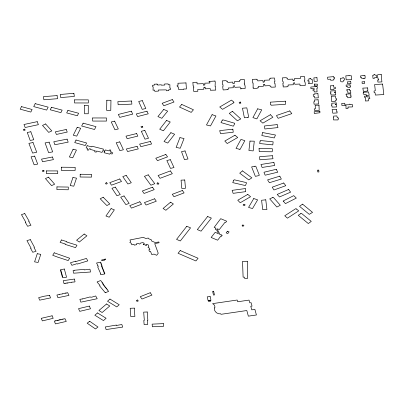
<?xml version="1.0" encoding="UTF-8"?>
<svg xmlns="http://www.w3.org/2000/svg" width="404" height="404" viewBox="0 0 404 404"><rect width="100%" height="100%" fill="white"/><g stroke="black" fill="none" stroke-linecap="round" stroke-linejoin="round"><path stroke-width="0.61" d="M74.553 99.864L74.543 102.954L88.314 102.97L88.319 99.874L74.553 99.864M92.678 117.958L92.673 121.059L106.494 121.069L106.499 117.973L92.678 117.958M46.384 170.912L46.374 173.563L57.716 173.594L57.727 170.937L46.384 170.912M84.618 105.368L84.562 113.756L88.244 113.771L88.299 105.378L84.618 105.368M61.327 167.216L61.282 170.362L75.139 170.473L75.184 167.332L61.327 167.216M80.189 174.255L80.143 177.008L91.562 177.119L91.612 174.371L80.189 174.255M106.818 100.248L106.626 110.373L110.777 110.418L110.969 100.288L106.818 100.248M259.045 148.586L259.262 151.641L272.155 151.778L272.316 151.157L272.362 148.728L259.045 148.586M56.964 186.895L56.893 189.607L68.236 189.774L68.306 187.062L56.964 186.895M314.443 84.067L314.327 85.825L317.322 85.936L317.443 84.178L314.443 84.067M241.526 88.698L240.622 88.93L240.102 87.052L234.785 87.32L234.613 85.739L234.002 85.774L233.138 86.082L233.315 87.724L228.225 87.991L228.366 89.284L227.2 89.35L227.24 89.698L223.159 89.941L222.776 87.633L222.806 86.32L223.119 86.259L222.922 84.466L222.629 84.487L222.311 83.143L222.276 80.881L226.27 80.643L226.341 81.28L227.583 81.204L227.71 82.396L232.765 82.088L232.941 83.684L233.542 83.648L234.426 83.34L234.249 81.734L239.597 81.457L239.476 80.325L240.385 80.275L240.324 79.689L244.289 79.457L244.703 81.664L244.657 83.118L244.228 83.143L244.42 84.906L244.824 84.885L245.127 86.219L245.183 88.481L241.526 88.698M249.99 141.087L248.92 150.495L253.177 150.914L254.283 141.193L249.99 141.087M247.773 117.312L244.405 117.801L242.466 108.216L246.814 107.848L248.707 117.21L247.773 117.312M260.11 141.112L259.646 143.531L272.786 144.89L273.16 141.839L260.454 140.526L260.11 141.112M214.413 307.959C213.676 311.413 217.483 314.433 220.766 313.792L220.912 314.322L246.819 310.53L248.349 316.155L256.414 314.974L254.894 309.393L251.758 309.853L250.783 306.272L252.035 306.091L251.106 302.672L249.808 302.864L249.056 300.101L237.663 301.768L237.188 300.026L212.645 303.621L214.463 305.202L215.009 307.191L214.413 307.959M239.168 149.172L236.032 148.409L240.966 139.375L244.844 140.668L240.057 149.435L239.168 149.172M37.254 253.722L34.593 261.853L38.102 262.469L40.764 254.343L37.254 253.722M72.947 177.507L70.22 185.557L73.781 186.204L76.502 178.154L72.947 177.507M262.671 132.552L261.812 135.552L274.266 137.946L275.462 135.012L262.671 132.552M179.931 137.648L176.144 147.399L180.24 148.253L184.032 138.506L179.931 137.648M233.729 180.305L232.729 182.623L245.435 185.572L246.43 183.264L246.45 182.623L234.184 179.775L233.729 180.305M146.228 245.314L143.157 244.238L143.617 244.208L144.304 243.274L142.819 242.602L140.572 243.046L139.728 244.112L138.395 243.481L136.305 243.89L136.597 244.683L134.274 245.142L133.992 244.359L131.795 244.794L131.214 243.203L129.82 242.572L130.593 241.627L129.982 239.961L143.274 237.345L145.854 238.506L148.233 238.037L148.46 238.653L150.253 239.39L150.944 239.254L151.581 240.986L155.449 242.617L158.822 241.951L159.11 242.743L154.712 243.607L158.237 253.247L156.702 255.298L154 254.091L151.697 254.545L150.53 251.349L149.475 251.556L148.849 249.849L149.899 249.647L149.349 248.132L148.016 247.551L148.818 246.511L148.223 244.88L146.551 244.289L145.844 245.172L146.228 245.314M87.153 145.718L86.123 147.915L87.542 148.268L87.153 149.94L88.309 150.227L89.446 148.722L90.658 149.031L90.445 149.48L95.152 150.667L94.627 151.783L96.177 152.177L96.713 151.04L102.015 152.379L102.672 150.98L103.52 150.712L102.995 150.187L103.49 149.121L92.021 146.228L91.718 146.874L87.153 145.718M104.449 150.924L104.121 151.611L104.555 151.722L104.081 152.717L109.797 154.177L110.186 153.363L111.979 154.05L112.782 152.828L110.681 152.293L111.115 151.374L110.322 151.172L110.822 150.116L109.737 149.839L109.226 150.914L105.358 149.924L104.838 151.02L104.449 150.924M73.099 149.202L69.382 156.964L72.735 157.833L76.452 150.066L73.099 149.202M157.424 182.881L156.934 183.896L158.403 184.274L158.893 183.259L157.424 182.881M67.922 110.398L66.68 112.908L77.356 115.761L78.603 113.251L67.922 110.398M35.193 103.651L33.719 106.605L46.682 110.085L48.152 107.131L35.193 103.651M51.48 107.267L50.227 109.782L60.903 112.645L62.155 110.13L51.48 107.267M77.194 127.336L73.275 135.209L76.745 136.138L80.664 128.265L77.194 127.336M21.488 106.626L20.2 109.181L30.82 112.065L32.108 109.504L21.488 106.626M83.108 123.154L81.669 126.008L94.526 129.497L95.965 126.644L83.108 123.154M76.038 140.037L74.715 142.582L85.294 145.531L86.613 142.986L76.038 140.037M257.671 108.822L252.919 117.615L256.848 118.892L261.736 109.848L257.671 108.822M222.215 120.331L220.993 122.589L233.381 126.205L234.593 123.962L234.764 123.281L222.735 119.766L222.215 120.331M212.105 114.66L206.469 124.957L210.489 125.947L215.943 115.983L212.105 114.66M61.494 239.956L60.105 242.36L65.302 243.981L65.079 244.364L75.558 247.632L76.967 245.203L66.65 241.981L66.852 241.627L61.494 239.956M253.773 198.516L248.551 207.404L252.52 208.55L257.616 199.869L253.773 198.516M54.217 252.818L52.722 255.283L57.807 257.181L68.22 260.58L69.65 258.232L54.217 252.818M111.095 208.605L105.954 216.009L109.226 217.231L114.367 209.828L111.095 208.605M242.42 225.134L242.117 225.543L242.329 226.028L242.966 226.28L243.915 225.674L243.087 224.957L242.42 225.134M227.437 231.219L226.174 232.886L227.806 233.552L229.068 231.886L227.437 231.219M166.549 120.442L159.706 129.235L163.408 130.79L170.256 121.998L166.549 120.442M170.897 132.689L164.034 141.496L167.751 143.056L174.614 134.249L170.897 132.689M186.784 226.27L176.553 239.39L180.315 240.971L190.552 227.851L186.784 226.27M221.66 235.052L222.21 235.396L221.442 236.37L220.826 236.108L217.625 240.198L211.151 237.466L215.17 232.335L218.099 233.573L218.332 233.275L216.514 229.775L215.216 229.23L216.024 228.199L214.14 227.407L220.7 218.685L226.674 221.205L225.639 222.528L225.023 222.266L219.291 229.578L217.504 228.826L217.211 229.199L219.448 233.355L218.993 233.931L221.66 235.052M207.636 216.499L197.334 229.593L201.061 231.174L211.368 218.079L207.636 216.499M180.214 250.556L178.053 253.263L195.91 260.959L198.076 258.252L180.214 250.556M163.756 109.413L157.924 116.589L161.837 118.306L167.675 111.13L163.756 109.413M338.269 118.907L337.951 119.932L333.497 119.917L333.27 117.791L333.765 117.761L333.593 116.1L336.86 115.913L337.279 117.685L338.133 117.64L338.269 118.907M181.755 104.424L179.522 107.05L191.213 112.388L193.44 109.762L181.755 104.424M233.628 102.02L234.027 102.626L222.569 109.332L219.736 106.999L231.537 100.091L233.628 102.02M243.981 204.207L243.102 205.04L244.299 205.717L245.178 204.884L243.981 204.207M109.979 299.071L107.514 301.233L116.761 306.909L119.225 304.747L109.979 299.071M97.5 312.933L94.849 315.236L103.459 320.574L106.111 318.271L97.5 312.933M296.531 209.05L295.773 208.661L284.754 215.771L287.406 218.175L298.723 210.878L296.531 209.05M106.56 303.975L98.919 310.484L102.136 312.514L109.777 306.005L106.56 303.975M170.584 202.182L163.075 208.474L165.872 210.272L173.382 203.98L170.584 202.182M84.183 234.027L76.593 240.239L79.325 242.036L86.916 235.82L84.183 234.027M89.673 321.261L87.178 323.2L95.485 328.957L97.98 327.023L89.673 321.261M363.509 92.748L363.166 93.001L363.231 93.652L363.686 94.354L366.201 94.486L366.302 95.475L369.19 95.319L368.579 91.96L363.454 92.243L363.509 92.748M348.086 108.004L347.43 108.484L345.996 108.54L346.006 105.388L341.91 105.54L341.759 103.363L344.758 103.252L344.87 104.878L349.213 104.717L349.344 104.202L349.95 104.181L350.293 104.692L352.561 104.681L352.702 106.666L352.227 106.959L348.016 106.994L348.086 108.004M283.684 201.546L285.421 203.621L296.304 198.106L293.743 195.637L283.164 200.995L283.684 201.546M242.496 170.872L239.718 173.19L248.733 179.886L251.869 177.836L242.496 170.872M336.386 99.364L336.077 99.581L336.163 100.576L335.189 100.621L335.269 101.535L331.745 101.692L331.29 96.238L335.391 96.056L335.567 98.172L336.3 98.364L336.386 99.364M346.339 94.087L345.9 94.395L346.349 94.975L346.516 96.551L347.576 96.49L347.708 97.758L350.914 97.576L350.793 96.384L351.182 96.364L351.116 95.728L350.712 95.748L350.813 93.839L346.339 94.087M300.758 213.655L298.248 215.302L308.313 223.553L311.262 221.397L301.46 213.363L300.758 213.655M302.561 204.146L299.521 206.313L309.272 214.337L312.544 212.368L302.561 204.146M105.156 292.572L99.525 285.785L100.005 285.416L97.106 282.088L97.258 281.835L100.702 280.533L102.071 282.214L101.929 282.532L102.212 282.411L102.803 283.159L102.485 283.295L103.485 284.042L102.828 284.32L103.333 284.386L103.944 285.163L103.616 285.3L104.015 285.315L104.58 286.032L104.308 286.148L105.298 286.946L105.01 287.067L105.949 287.81L105.656 287.936L106.131 288.037L106.696 288.749L106.403 288.875L106.878 288.981L107.373 289.607L107.1 289.724L108.691 291.319L105.323 292.784L105.156 292.572M232.441 111.337L229.275 113.388L237.385 120.796L240.759 118.938L232.441 111.337M270.402 114.711L260.055 120.781L262.853 123.134L272.897 117.241L270.402 114.711M247.773 194.38L237.764 200.243L240.234 202.757L250.561 196.708L247.773 194.38M234.946 135.219L224.806 141.047L227.235 143.536L237.724 137.512L234.946 135.219M343.077 77.669L342.112 78.204L340.441 78.265L340.658 81.482L342.173 81.987L343.37 81.355L343.314 80.527L344.617 79.866L344.536 78.709L343.077 77.669M103.166 197.213L100.197 198.783L106.868 205.56L109.832 203.985L103.166 197.213M45.586 123.947L42.506 125.422L48.712 132.386L51.793 130.906L45.586 123.947M272.523 197.571L269.721 198.894L276.876 207.035L280.305 205.267L273.306 197.303L272.523 197.571M48.536 177.149L45.45 178.588L51.56 185.638L54.646 184.194L48.536 177.149M82.648 298.904L79.871 299.319L80.825 302.162L97.197 298.728L95.698 295.96L91.865 297.142L90.642 297.223L90.218 296.895L82.648 298.904M288.618 189.476L277.205 194.425L279.497 196.965L290.612 192.153L288.618 189.476M148.207 174.831L144.435 176.341L150.889 185.224L154.767 183.679L148.207 174.831M150.207 292.738L140.244 296.677L141.971 299.031L151.934 295.092L150.207 292.738M106.671 182.729L105.439 183.214L106.106 184.128L107.338 183.643L106.671 182.729M49.576 295.364L44.263 296.208L38.668 297.637L39.642 300.167L50.556 297.899L49.576 295.364M52.086 315.797L41.233 318.332L42.375 320.902L53.202 318.312L52.086 315.797M139.845 201.783L129.74 205.651L131.487 208.111L141.597 204.242L139.845 201.783M97.899 265.595L96.546 263.029L100.611 262.125L100.965 262.964L100.601 263.044L101.02 263.186L101.318 263.898L100.995 263.974L101.747 264.928L101.399 265.004L102.167 265.948L101.379 266.125L101.879 266.231L102.207 267.019L101.788 267.115L102.237 267.18L102.611 268.079L102.217 268.17L102.672 268.271L103.025 269.114L102.636 269.2L103.076 269.296L103.399 270.079L103.035 270.16L103.49 270.286L103.833 271.109L103.434 271.2L103.909 271.352L104.227 272.104L103.838 272.19L104.606 273.038L104.181 273.134L104.646 273.18L104.873 273.715L104.585 274.013L100.793 274.675L100.475 273.912L100.742 273.851L97.753 267.094L98.344 266.756L97.758 265.938L97.899 265.595M182.386 190.481L172.276 194.309L173.972 196.723L184.083 192.895L182.386 190.481M165.847 154.449L155.782 158.237L157.469 160.651L167.534 156.858L165.847 154.449M152.485 187.188L142.349 191.011L144.071 193.466L154.207 189.643L152.485 187.188M170.387 170.917L158.095 175.518L160.029 178.305L172.321 173.705L170.387 170.917M126.164 175.361L122.781 176.624L127.901 183.997L131.285 182.734L126.164 175.361M124.018 195.945L120.71 197.177L125.871 204.616L129.179 203.379L124.018 195.945M154.611 198.793L144.43 202.586L146.112 205.02L156.292 201.227L154.611 198.793M172.286 99.551L162.15 103.313L163.852 105.782L173.988 102.025L172.286 99.551M119.781 178.977L109.772 182.674L111.494 185.184L121.503 181.487L119.781 178.977M283.744 182.997L272.22 187.183L273.932 189.996L285.795 185.689L283.744 182.997M137.643 300.01L136.345 300.48L136.986 301.429L138.284 300.96L137.643 300.01M115.281 187.097L111.964 188.289L116.948 195.748L120.266 194.551L115.281 187.097M289.784 110.933L276.553 115.468L276.715 116.079L278.144 118.322L291.819 113.635L289.784 110.933M24.765 213.58L21.447 214.605L25.841 222.276L25.381 222.417L27.598 226.285L30.941 225.255L28.735 221.402L29.169 221.266L24.765 213.58M279.821 176.149L267.589 179.901L269.377 182.714L281.325 179.048L279.821 176.149M75.735 261.196L70.478 262.736L71.887 265.327L77.093 263.645L77.326 264.075L87.804 260.888L86.471 258.429L75.907 261.514L75.735 261.196M30.315 239.628L26.942 240.612L31.098 248.268L30.638 248.404L32.734 252.273L36.052 251.303L34.007 247.536L34.522 247.384L30.315 239.628M142.344 126.255L140.991 126.609L141.471 127.598L142.824 127.245L142.344 126.255M146.965 111.196L136.315 113.943L137.567 116.564L148.223 113.822L146.965 111.196M114.615 121.129L111.257 121.983L114.943 129.79L118.296 128.937L114.615 121.129M170.321 159.671L166.837 160.545L170.508 168.412L173.998 167.534L170.321 159.671M131.315 111.176L118.337 114.428L119.715 117.387L132.694 114.135L131.315 111.176M144.829 130.406L141.314 131.29L144.986 139.163L148.5 138.279L144.829 130.406M119.746 141.885L116.195 142.769L119.831 150.636L123.387 149.753L119.746 141.885M150.399 141.445L139.648 144.112L140.824 146.662L151.576 143.996L150.399 141.445M137.087 146.339L126.371 148.98L127.548 151.545L138.259 148.909L137.087 146.339M136.648 133.562L125.992 136.148L127.139 138.693L137.799 136.108L136.648 133.562M142.269 100.606L138.693 101.475L142.233 109.353L145.814 108.489L142.269 100.606M276.27 169.306L264.014 172.23L264.16 172.922L265.165 175.19L277.765 172.185L276.27 169.306M89.324 306.091L78.538 308.661L79.729 311.353L90.516 308.782L89.324 306.091M59.918 320.044L59.605 319.827L58.469 320.089L58.59 320.367L57.11 320.407L57.297 320.675L55.818 320.72L55.742 321.064L55.606 320.756L54.601 320.988L54.378 321.347L55.479 323.907L66.286 321.407L64.923 318.61L63.665 319.185L63.549 318.918L62.448 319.175L62.327 319.493L62.211 319.231L61.201 319.468L61.019 319.811L60.898 319.524L59.742 319.791L59.918 320.044M66.2 129.482L55.343 131.85L56.393 134.441L67.246 132.073L66.2 129.482M105.323 259.04L101.434 260.12L102.061 260.716L104.515 260.186L104.363 259.807L105.53 259.555L105.323 259.04M37.193 121.665L23.982 124.498L25.179 127.497L38.385 124.669L37.193 121.665M254.783 166.251L251.626 166.923L255.358 176.346L258.6 175.659L259.358 175.24L255.772 166.201L254.783 166.251M59.58 294.314L56.903 295.066L57.929 297.703L68.943 295.4L67.645 292.637L66.392 293.152L66.286 292.88L65.201 293.107L65.312 293.39L64.882 293.198L62.529 293.703L62.62 293.945L59.58 294.314M33.012 142.521L28.896 143.369L32.618 153.086L36.729 152.237L33.012 142.521M34.653 156.106L31.098 156.833L34.128 164.812L37.683 164.085L34.653 156.106M185.032 150.934L181.512 151.631L184.466 159.666L187.981 158.969L185.032 150.934M30.84 131.765L27.26 132.467L30.179 140.451L33.759 139.749L30.84 131.765M49.121 142.142L45.086 142.93L48.621 152.662L52.656 151.869L49.121 142.142M52.454 156.994L41.567 159.131L42.521 161.757L53.409 159.62L52.454 156.994M67.094 139.138L53.788 141.728L54.878 144.738L68.185 142.142L67.094 139.138M253.126 87.274L253.116 82.992L252.717 83.007L252.429 81.689L252.364 79.351L256.5 79.199L256.54 79.77L257.631 79.729L257.712 80.881L262.954 80.603L263.065 82.229L263.565 82.209L263.544 81.921L264.428 81.886L264.317 80.245L269.529 80.022L269.438 78.755L270.438 78.719L270.397 78.164L274.457 78.012L274.871 80.578L274.841 81.714L274.422 81.729L274.538 83.461L275.023 83.446L275.291 87.057L271.251 87.208L271.22 86.764L270.21 86.804L270.125 85.592L264.847 85.85L264.736 84.264L263.307 84.577L263.418 86.259L258.292 86.501L258.383 87.799L257.272 87.84L257.308 88.314L253.212 88.466L253.126 87.274M283.133 85.759L282.83 83.376L283.285 83.355L283.159 81.547L282.734 81.507L282.411 80.179L282.406 77.841L286.512 77.684L286.547 78.199L287.562 78.164L287.648 79.346L292.9 79.103L293.016 80.719L293.693 80.694L293.668 80.366L294.415 80.34L294.299 78.689L300.526 78.427L300.404 76.669L304.51 76.513L304.838 78.785L304.767 80.078L304.353 80.093L304.48 81.886L304.949 81.866L305.237 83.239L305.227 85.522L300.026 85.719L299.909 84.052L294.779 84.269L294.678 82.764L293.213 83.088L293.329 84.749L288.153 84.961L288.239 86.148L287.133 86.193L287.178 86.815L283.214 86.961L283.133 85.759M116.19 325.094L105.282 326.962L106.111 329.563L122.67 327.089L121.857 324.533L116.387 325.467L116.19 325.094M273.897 162.438L260.944 164.478L262.11 167.458L274.654 165.483L273.897 162.438M74.341 279.058L63.221 280.699L64.009 283.578L65.034 283.426L64.958 283.148L65.246 283.386L66.458 282.946L66.529 283.209L67.731 283.032L67.655 282.75L67.963 282.987L69.271 282.537L71.836 282.416L71.76 282.149L74.629 281.977L75.053 281.669L74.341 279.058M64.342 269.024L60.398 269.746L60.6 270.508L61.14 270.69L60.651 270.761L60.847 271.493L61.413 271.665L60.908 271.74L61.115 272.493L61.686 272.665L61.196 272.735L61.413 273.543L61.958 273.675L61.438 273.75L61.63 274.457L62.11 274.392L62.191 274.695L61.736 274.76L61.928 275.472L62.418 275.402L62.494 275.695L62.014 275.765L62.216 276.513L62.746 276.695L62.282 276.76L62.484 277.508L63.024 277.74L66.559 277.225L64.342 269.024M240.557 102.096L239.173 102.293L239.451 103.348L240.834 103.156L240.557 102.096M245.253 188.577L232.133 190.345L233.138 193.339L245.708 191.642L245.253 188.577M210.115 296.501L207.222 296.854L208.08 300.611L210.974 300.253L210.115 296.501M213.63 291.228L212.64 291.35L213.479 295.066L214.463 294.945L213.63 291.228M24.816 129.164L23.437 129.315L23.659 130.406L25.043 130.255L24.816 129.164M232.845 129.194L219.67 130.633L220.528 133.628L233.244 132.239L232.845 129.194M277.149 124.604L264.489 125.962L264.842 128.982L277.967 127.573L277.149 124.604M74.437 270.251L73.094 270.518L73.553 273.2L90.491 272.008L90.042 269.387L89.713 269.195L84.34 269.912L84.098 269.367L74.437 270.251M73.876 93.324L60.226 94.475L60.711 97.581L74.361 96.435L73.876 93.324M210.534 300.531L208.333 300.712L208.434 301.379L210.636 301.197L210.534 300.531M57.095 95.586L43.41 96.662L43.869 99.773L57.55 98.697L57.095 95.586M272.397 155.692L259.575 156.712L259.833 159.792L272.993 158.747L272.397 155.692M285.416 101.182L270.291 102.167L270.584 104.596L270.988 104.565L271.069 105.237L285.542 104.293L285.416 101.182M265.771 199.813L261.595 200.263L262.706 209.691L266.918 209.54L265.771 199.813M382.613 84.062L374.619 84.547L375.311 90.658L374.013 91.067L374.2 92.728L375.084 92.678L375.356 95.066L383.8 94.551L382.613 84.062M318.084 99.753L314.363 99.975L314.565 101.747L313.802 101.793L314.07 104.212L318.554 103.944L318.084 99.753M374.811 74.644L373.745 74.7L373.614 75.296L372.71 75.346L373.033 78.437L374.427 78.356L374.367 77.77L376.644 77.644L376.376 75.119L375.058 75.189L374.811 74.644M316.943 77.694L313.852 77.861L314.211 81.401L317.302 81.229L316.943 77.694M349.394 89.355L346.824 89.501L346.965 90.87L347.713 90.829L347.95 93.127L350.803 92.965L350.526 90.299L349.5 90.36L349.394 89.355M157.015 84.067L154.197 84.219L154.293 85.173L152.525 85.269L152.687 86.885L153.187 86.86L153.025 90.178L154.646 90.092L154.762 91.294L158.434 91.097L158.328 90.006L166.332 89.87L166.423 90.769L168.847 90.642L168.756 89.713L170.407 89.627L170.246 87.981L169.852 88.001L169.897 84.714L168.216 84.805L168.13 83.921L164.665 83.971L164.766 85.037L161.509 85.204L161.474 84.88L160.231 84.81L157.732 85.103L157.661 84.365L157.045 84.396L157.015 84.067M350.738 81.684L347.369 81.855L347.556 83.795L350.924 83.623L350.738 81.684M317.918 93.683L314.201 93.88L314.272 94.612L313.206 94.667L313.368 96.349L314.448 96.293L314.615 98.005L318.317 97.808L317.918 93.683M366.898 96.061L364.383 96.192L364.499 97.404L365.398 97.354L365.443 100.995L368.478 100.833L368.276 98.783L369.822 98.702L369.64 96.834L366.989 96.97L366.898 96.061M318.983 105.121L315.186 105.313L315.362 108.822L314.246 108.878L314.383 110.327L319.175 110.337L318.983 105.121M381.194 74.437L377.735 74.614L377.609 78.002L378.078 77.982L378.21 79.371L378.689 79.346L378.75 80.012L377.71 80.063L377.902 82.103L381.901 81.901L381.194 74.437M367.66 87.905L362.812 88.128L363.433 91.481L367.574 91.046L367.504 90.254L367.857 90.238L367.66 87.905M184.749 179.982L181.068 180.159L181.795 188.441L185.476 188.269L184.749 179.982M349.041 75.689L345.819 75.836L346.157 79.79L351.541 79.724L351.404 75.775L349.041 75.689M131.618 101.01L117.867 101.641L118.135 104.742L131.881 104.116L131.618 101.01M318.069 170.145L317.605 170.165L317.756 172.003L318.902 171.953L318.751 170.119L318.069 170.145M163.428 323.629L152.136 324.129L152.353 326.765L163.645 326.265L163.428 323.629M350.005 84.855L346.112 85.022L346.243 86.653L347.748 86.587L347.824 87.532L350.132 87.431L350.056 86.522L350.591 86.501L350.541 85.88L350.086 85.9L350.005 84.855M316.019 86.572L310.807 87.052L310.944 88.718L314.211 88.577L314.282 89.481L312.994 89.542L313.105 90.87L314.332 90.814L314.423 91.976L317.069 91.859L316.837 88.405L317.342 88.38L317.201 86.643L316.019 86.572M335.269 90.733L330.745 90.93L330.891 92.738L330.356 92.763L330.427 93.652L330.926 93.632L331.038 95.046L335.739 94.839L335.542 92.359L334.325 92.415L334.295 92.056L335.37 92.011L335.269 90.733M333.371 76.644L327.543 77.194L327.71 79.305L330.543 79.184L330.624 80.245L333.441 80.123L333.361 79.088L334.598 78.916L334.467 77.235L333.421 77.28L333.371 76.644M147.202 311.979L143.688 312.125L144.334 320.382L143.799 320.402L144.127 324.599L147.738 324.442L147.415 320.296L147.854 320.281L147.202 311.979M185.976 82.916L177.962 83.244L178.103 85.143L177.154 85.183L177.28 86.85L178.28 86.809L178.477 89.37L183.583 89.42L183.552 89.057L186.431 88.941L185.976 82.916M310.742 78.522L308.848 78.805L308.949 80.113L307.883 80.154L307.959 81.159L308.999 81.113L309.136 82.936L308.378 82.966L308.424 83.557L312.479 83.355L312.176 79.346L311.151 79.391L310.742 78.522M336.168 102.934L331.805 103.222L331.921 104.883L331.391 104.904L331.452 105.792L331.987 105.772L332.078 107.08L336.603 106.979L336.431 104.57L335.285 104.616L335.254 104.232L336.259 104.192L336.168 102.934M134.295 308.126L130.199 308.277L130.775 316.584L134.87 316.433L134.295 308.126M333.643 85.688L330.3 85.81L330.558 89.648L333.926 89.526L333.871 88.728L335.391 88.673L335.295 87.178L333.744 87.234L333.643 85.688M364.524 81.744L362.055 81.825L362.156 83.492L364.625 83.411L364.524 81.744M336.295 109.312L332.118 109.454L332.78 113.201L337.113 112.943L337.012 111.332L336.421 111.353L336.295 109.312M319.842 111.201L314.186 111.751L314.292 113.458L319.938 112.736L319.842 111.201M43.879 170.417L42.45 170.468L42.516 171.503L43.945 171.458L43.879 170.417M214.953 81.052L209.035 81.441L209.06 81.931L209.833 81.911L209.888 83.002L204.793 83.184L204.873 84.865L204.096 84.885L204.111 85.214L203.485 85.234L203.409 83.653L197.091 83.891L197.011 82.254L192.875 82.365L193.142 86.022L193.703 86.007L193.794 87.82L193.37 87.83L193.319 89.153L193.667 91.375L197.824 91.264L197.733 89.496L203.853 89.254L203.773 87.587L204.581 87.562L204.56 87.203L205.161 87.188L205.242 88.819L210.252 88.597L210.333 90.249L215.741 90.102L215.559 86.446L215.09 86.461L215.266 82.148L214.953 81.052M364.1 75.427L360.343 75.982L360.408 77.371L361.55 77.341L361.595 78.341L363.615 78.29L363.635 78.689L364.721 78.659L364.701 78.159L365.176 78.149L365.054 75.624L364.1 75.427M247.278 261.267L242.536 261.363L243.107 277.179L244.486 277.149L244.526 278.356L247.682 278.295L247.278 261.267"/></g></svg>
